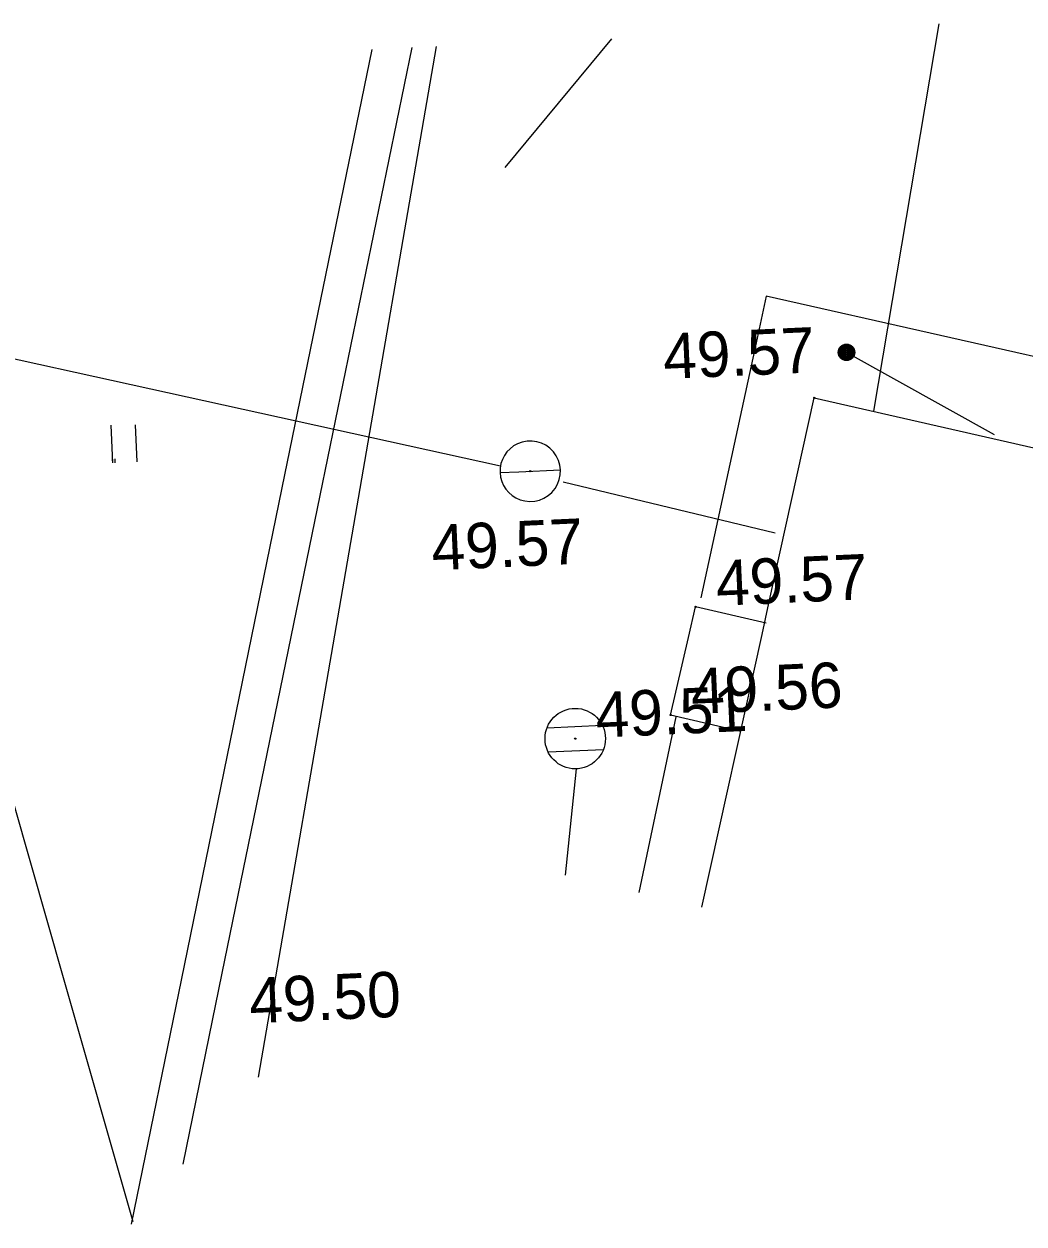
# Model space of a CAD drawing. Extents: x 641407 to 642093, y 6455165 to 6455786.
# Drawn here: x 641610.05 to 641626.58, y 6455702.29 to 6455722.13 of the extents above; entities that cross this region are included whole.
import ezdxf

# ---------------------------------------------------------------- set-up
doc = ezdxf.new("R2010")
doc.units = 0
for name, color, linetype in [('01_HOONE', 7, 'Continuous'), ('12_MPPOST', 7, 'Continuous'), ('36_SILLAD', 7, 'Continuous'), ('54_PUNKTID', 7, 'Continuous'), ('63_KARVUD', 7, 'Continuous'), ('Default', 7, 'Continuous'), ('DETAILID', 7, 'Continuous'), ('DRENAASHIKAEV', 7, 'Continuous'), ('KALLAS', 7, 'Continuous'), ('KRUNDIPIIR', 7, 'Continuous'), ('Level 35', 7, 'Continuous'), ('SIDEKAEV', 7, 'Continuous'), ('SIDEPOST', 7, 'Continuous'), ('TANAV', 7, 'Continuous'), ('TEEAAR', 7, 'Continuous'), ('TRAFO', 7, 'Continuous'), ('VEEKAEV', 7, 'Continuous'), ('VEEPIIR', 7, 'Continuous')]:
    doc.layers.add(name, color=color, linetype=linetype)

# ---------------------------------------------------------------- blocks, each defined once
blk = doc.blocks.new('KSNOO0')
at = {"layer": 'VEEPIIR'}
blk.add_line((200, 0), (3000, 0), dxfattribs=at)
for radius in [136, 121, 107, 90.2, 74.9, 61.6, 46.8, 34.3, 20.9, 11.2]:
    blk.add_circle((3000, 0), radius, dxfattribs=at)
blk = doc.blocks.new('KHEIN6')
at = {"layer": 'Default'}
for p, q in [((0, 62), (0, 0)), ((41, 61), (41, 0))]:
    blk.add_line(p, q, dxfattribs=at)
blk = doc.blocks.new('PUNKT9')
at = {"layer": '12_MPPOST'}
blk.add_circle((0, 0), 10, dxfattribs=at)
blk = doc.blocks.new('VRESK2')
at = {"layer": 'SIDEPOST'}
for p, q in [((-458, 200), (458, 200)), ((-458, -200), (458, -200))]:
    blk.add_line(p, q, dxfattribs=at)
blk.add_circle((0, 0), 500, dxfattribs=at)
blk = doc.blocks.new('KSNOO1')
at = {"layer": 'VEEPIIR'}
blk.add_line((200, 0), (3000, 0), dxfattribs=at)
for radius in [136, 121, 107, 90.2, 74.9, 61.6, 46.8, 34.3, 20.9, 11.2]:
    blk.add_circle((3000, 0), radius, dxfattribs=at)
blk = doc.blocks.new('KHEIN7')
at = {"layer": 'TANAV'}
for p, q in [((0, 620.11), (0, 0)), ((405.61, 608.83), (405.61, 0))]:
    blk.add_line(p, q, dxfattribs=at)
blk = doc.blocks.new('PUNK10')
at = {"layer": '12_MPPOST'}
blk.add_circle((0, 0), 10, dxfattribs=at)
blk = doc.blocks.new('VRESK3')
at = {"layer": 'SIDEPOST'}
for p, q in [((-458, 200), (458, 200)), ((-458, -200), (458, -200))]:
    blk.add_line(p, q, dxfattribs=at)
blk.add_circle((0, 0), 500, dxfattribs=at)

msp = doc.modelspace()

# ---------------------------------------------------------------- linework, layer by layer
at = {"layer": '01_HOONE'}
for p, q in [((641623.117, 6455715.945), (641623.117, 6455715.945)), ((641623.117, 6455715.945), (641623.117, 6455715.945)), ((641622.253, 6455712.034), (641622.367, 6455712.552)), ((641622.253, 6455712.034), (641622.367, 6455712.552)), ((641621.255, 6455707.523), (641622.253, 6455712.034)), ((641621.255, 6455707.523), (641622.253, 6455712.034))]:
    msp.add_line(p, q, dxfattribs=at)
msp.add_lwpolyline([(641622.367, 6455712.552), (641623.117, 6455715.945), (641635.609, 6455713.101)], dxfattribs=at)
msp.add_lwpolyline([(641622.367, 6455712.552), (641623.117, 6455715.945), (641635.609, 6455713.101)], dxfattribs=at)
at = {"layer": '36_SILLAD'}
for p, q in [((641614.321, 6455714.457), (641615.807, 6455721.706)), ((641614.321, 6455714.457), (641615.807, 6455721.706)), ((641614.948, 6455714.329), (641616.467, 6455721.736)), ((641614.948, 6455714.329), (641616.467, 6455721.736)), ((641612.702, 6455706.561), (641614.321, 6455714.457)), ((641612.702, 6455706.561), (641614.321, 6455714.457)), ((641613.329, 6455706.432), (641614.948, 6455714.329)), ((641613.329, 6455706.432), (641614.948, 6455714.329)), ((641611.825, 6455702.286), (641612.702, 6455706.561)), ((641611.825, 6455702.286), (641612.702, 6455706.561)), ((641612.682, 6455703.277), (641613.329, 6455706.432)), ((641612.682, 6455703.277), (641613.329, 6455706.432))]:
    msp.add_line(p, q, dxfattribs=at)
at = {"layer": '54_PUNKTID'}
msp.add_line((641618.005, 6455719.751), (641619.769, 6455721.883), dxfattribs=at)
at = {"layer": 'DETAILID'}
for p, q in [((641617.92, 6455714.709), (641618.23, 6455714.723)), ((641617.92, 6455714.709), (641618.23, 6455714.723)), ((641618.23, 6455714.723), (641618.919, 6455714.754)), ((641618.23, 6455714.723), (641618.919, 6455714.754))]:
    msp.add_line(p, q, dxfattribs=at)
for start, end in [(114.8086, 250.3196), (114.8086, 250.3196), (250.3196, 114.8086), (250.3196, 114.8086)]:
    msp.add_arc((641618.42, 6455714.732), 0.5, start, end, dxfattribs=at)
at = {"layer": 'DRENAASHIKAEV'}
msp.add_line((641625.175, 6455722.126), (641624.096, 6455715.722), dxfattribs=at)
msp.add_line((641625.175, 6455722.126), (641624.096, 6455715.722), dxfattribs=at)
at = {"layer": 'KALLAS'}
for p, q in [((641610.714, 6455706.315), (641607.872, 6455716.266)), ((641610.714, 6455706.315), (641607.872, 6455716.266)), ((641611.855, 6455702.32), (641610.714, 6455706.315)), ((641611.855, 6455702.32), (641610.714, 6455706.315))]:
    msp.add_line(p, q, dxfattribs=at)
at = {"layer": 'Level 35'}
for p, q in [((641613.926, 6455704.716), (641616.871, 6455721.754)), ((641613.926, 6455704.716), (641616.871, 6455721.754)), ((641619.005, 6455708.051), (641619.186, 6455709.812)), ((641619.005, 6455708.051), (641619.186, 6455709.812))]:
    msp.add_line(p, q, dxfattribs=at)
at = {"layer": 'SIDEKAEV'}
for p, q in [((641622.171, 6455716.932), (641621.242, 6455712.641)), ((641622.171, 6455716.932), (641621.242, 6455712.641)), ((641621.037, 6455711.98), (641621.155, 6455712.489)), ((641621.037, 6455711.98), (641621.155, 6455712.489)), ((641621.155, 6455712.489), (641621.155, 6455712.489)), ((641622.319, 6455712.22), (641621.155, 6455712.489)), ((641621.155, 6455712.489), (641621.155, 6455712.489)), ((641622.319, 6455712.22), (641621.155, 6455712.489)), ((641620.741, 6455710.701), (641621.037, 6455711.98)), ((641620.741, 6455710.701), (641621.037, 6455711.98)), ((641620.828, 6455710.67), (641620.215, 6455707.767)), ((641620.828, 6455710.67), (641620.215, 6455707.767)), ((641620.741, 6455710.701), (641620.741, 6455710.701)), ((641621.904, 6455710.431), (641620.741, 6455710.701)), ((641620.741, 6455710.701), (641620.741, 6455710.701)), ((641621.904, 6455710.431), (641620.741, 6455710.701))]:
    msp.add_line(p, q, dxfattribs=at)
msp.add_lwpolyline([(641630.965, 6455715.676), (641622.321, 6455717.626), (641622.171, 6455716.932)], dxfattribs=at)
msp.add_lwpolyline([(641630.965, 6455715.676), (641622.321, 6455717.626), (641622.171, 6455716.932)], dxfattribs=at)
at = {"layer": 'SIDEPOST'}
msp.add_line((641619.164, 6455710.311), (641619.164, 6455710.311), dxfattribs=at)
msp.add_line((641619.164, 6455710.311), (641619.164, 6455710.311), dxfattribs=at)
at = {"layer": 'TRAFO'}
msp.add_line((641618.967, 6455714.556), (641622.47, 6455713.713), dxfattribs=at)
msp.add_line((641618.967, 6455714.556), (641622.47, 6455713.713), dxfattribs=at)
msp.add_lwpolyline([(641617.926, 6455714.816), (641603.258, 6455718.043), (641547.8, 6455716.465)], dxfattribs=at)
msp.add_lwpolyline([(641617.926, 6455714.816), (641603.258, 6455718.043), (641547.8, 6455716.465)], dxfattribs=at)
at = {"layer": 'VEEKAEV'}
msp.add_line((641618.42, 6455714.732), (641618.42, 6455714.732), dxfattribs=at)
msp.add_line((641618.42, 6455714.732), (641618.42, 6455714.732), dxfattribs=at)

# ---------------------------------------------------------------- block references
at = {"layer": 'KRUNDIPIIR', "xscale": 0.0009999011189044575, "yscale": 0.0009999011189044575, "rotation": 2.564087396761455}
for name, p in [('PUNKT9', (641623.117, 6455715.945)), ('PUNK10', (641623.117, 6455715.945)), ('PUNKT9', (641618.42, 6455714.732)), ('PUNK10', (641618.42, 6455714.732)), ('PUNKT9', (641621.155, 6455712.489)), ('PUNK10', (641621.155, 6455712.489)), ('PUNKT9', (641620.741, 6455710.701)), ('PUNK10', (641620.741, 6455710.701)), ('PUNKT9', (641619.164, 6455710.311)), ('PUNK10', (641619.164, 6455710.311))]:
    msp.add_blockref(name, p, dxfattribs=at)
at = {"layer": 'SIDEPOST', "xscale": 0.0009999011189044575, "yscale": 0.0009999011189044575, "rotation": 2.564087396761455}
for name in ['VRESK2', 'VRESK3']:
    msp.add_blockref(name, (641619.164, 6455710.311), dxfattribs=at)
at = {"layer": 'TANAV', "xscale": 0.0009999011189044575, "yscale": 0.0009999011189044575, "rotation": 2.564087396761455}
for name in ['KHEIN7', 'KHEIN6']:
    msp.add_blockref(name, (641611.511, 6455714.871), dxfattribs=at)
at = {"layer": 'VEEPIIR', "xscale": 0.0009999011189044575, "yscale": 0.0009999011189044573, "rotation": 150.83244311253276}
for name in ['KSNOO0', 'KSNOO1']:
    msp.add_blockref(name, (641626.268, 6455715.235), dxfattribs=at)

# ---------------------------------------------------------------- texts
at = {"layer": '63_KARVUD'}
for s, p in [('49.57', (641621.505, 6455712.505)), ('49.57', (641621.505, 6455712.505)), ('49.56', (641621.091, 6455710.717)), ('49.56', (641621.091, 6455710.717)), ('49.51', (641619.514, 6455710.327)), ('49.51', (641619.514, 6455710.327))]:
    msp.add_text(s, height=0.7499, rotation=2.5641, dxfattribs=at).set_placement(p)
at = {"layer": 'TEEAAR'}
for s, p in [('49.57', (641620.632, 6455716.255)), ('49.57', (641620.632, 6455716.255)), ('49.57', (641616.802, 6455713.093)), ('49.57', (641616.802, 6455713.093)), ('49.50', (641613.789, 6455705.603)), ('49.50', (641613.789, 6455705.603))]:
    msp.add_text(s, height=0.7499, rotation=2.5641, dxfattribs=at).set_placement(p)

doc.saveas('drawing.dxf')
